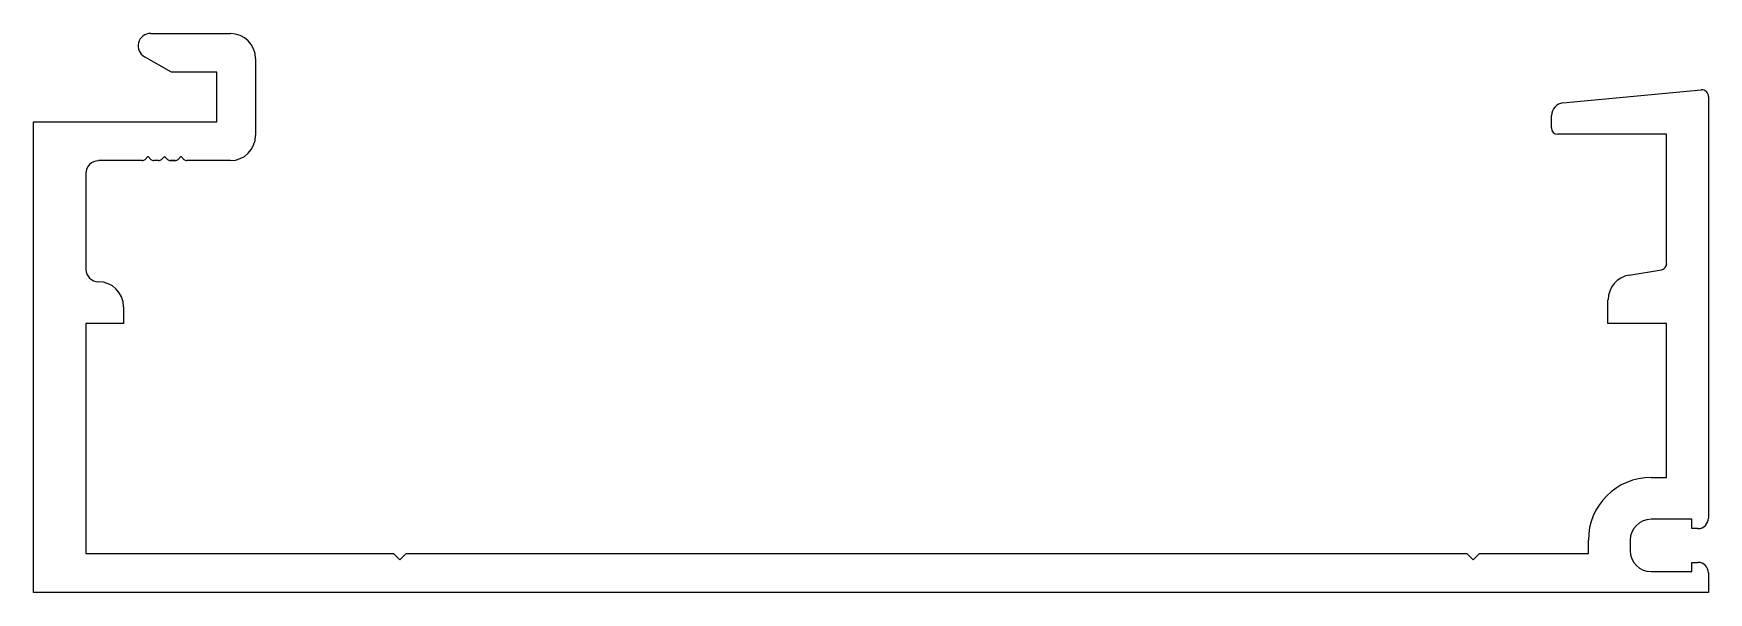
# Model space of a CAD drawing. Extents: x -51 to 51, y 12 to 46.
import ezdxf

# ---------------------------------------------------------------- set-up
doc = ezdxf.new("R2010")
doc.units = 0
doc.layers.add('1', color=7, linetype='CONTINUOUS')

msp = doc.modelspace()

# ---------------------------------------------------------------- linework, layer by layer
at = {"layer": '1', "linetype": 'CONTINUOUS'}
for p, q in [((-43.73, 45.68), (-38.89, 45.68)), ((-42.48, 43.32), (-44.11, 44.26)), ((-37.37, 44.15), (-37.37, 39.48)), ((-39.73, 43.32), (-42.48, 43.32)), ((-39.73, 40.32), (-39.73, 43.32)), ((41.92, 41.46), (50.32, 42.25)), ((50.76, 41.86), (50.76, 16.26)), ((41.23, 39.94), (41.23, 40.7)), ((-50.84, 11.74), (-50.84, 40.32)), ((-50.84, 40.32), (-39.73, 40.32)), ((48.22, 39.56), (41.61, 39.56)), ((48.22, 31.71), (48.22, 39.56)), ((-44.25, 37.96), (-46.9, 37.96)), ((-43.9, 38.2), (-44.07, 38.03)), ((-43.72, 38.03), (-43.89, 38.2)), ((-43.25, 37.96), (-43.54, 37.96)), ((-42.9, 38.2), (-43.07, 38.03)), ((-42.72, 38.03), (-42.89, 38.2)), ((-42.25, 37.96), (-42.54, 37.96)), ((-42.54, 37.96), (-42.25, 37.96)), ((-42.25, 37.96), (-42.54, 37.96)), ((-42.54, 37.96), (-42.25, 37.96)), ((-42.25, 37.96), (-42.54, 37.96)), ((-41.9, 38.2), (-42.07, 38.03)), ((-41.72, 38.03), (-41.89, 38.2)), ((-41.54, 37.96), (-41.54, 37.96)), ((-41.54, 37.96), (-41.54, 37.96)), ((-38.89, 37.96), (-41.54, 37.96)), ((-47.67, 37.19), (-47.67, 31.37)), ((45.94, 31.01), (47.9, 31.34)), ((44.66, 28.07), (44.66, 29.51)), ((-45.38, 29.09), (-45.38, 28.07)), ((-45.38, 28.07), (-47.67, 28.07)), ((-47.67, 28.07), (-47.67, 14.11)), ((48.22, 28.07), (44.66, 28.07)), ((48.22, 18.73), (48.22, 28.07)), ((47.28, 18.73), (48.22, 18.73)), ((49.74, 16.19), (47.28, 16.19)), ((49.74, 15.63), (49.74, 16.19)), ((50.12, 15.63), (49.74, 15.63)), ((43.47, 14.11), (43.47, 14.92)), ((46.01, 14.92), (46.01, 14.28)), ((-47.67, 14.11), (-29, 14.11)), ((-29, 14.11), (-28.62, 13.72)), ((-28.62, 13.72), (-28.24, 14.11)), ((-28.24, 14.11), (36.1, 14.11)), ((36.1, 14.11), (36.48, 13.72)), ((36.48, 13.72), (36.87, 14.11)), ((36.87, 14.11), (43.47, 14.11)), ((49.74, 13.01), (49.74, 13.57)), ((49.74, 13.57), (50.12, 13.57)), ((47.28, 13.01), (49.74, 13.01)), ((50.76, 12.94), (50.76, 11.74)), ((50.76, 11.74), (-50.84, 11.74))]:
    msp.add_line(p, q, dxfattribs=at)
for centre, radius, start, end in [((-43.73, 44.92), 0.762, 90, 240), ((-38.89, 44.15), 1.52, 360, 90), ((50.36, 41.86), 0.397, 360, 95.4073), ((42, 40.7), 0.762, 95.9595, 180), ((41.61, 39.94), 0.381, 180, 270), ((-38.89, 39.48), 1.52, 270, 360), ((-46.9, 37.19), 0.762, 90, 180), ((-44.25, 38.21), 0.25, 270, 315), ((-43.9, 38.19), 0.008, 45, 135), ((-43.54, 38.21), 0.25, 225, 270), ((-43.25, 38.21), 0.25, 270, 315), ((-42.9, 38.19), 0.008, 45, 135), ((-42.54, 38.21), 0.25, 225, 270), ((-42.25, 38.21), 0.25, 270, 315), ((-41.9, 38.19), 0.008, 45, 135), ((-41.54, 38.21), 0.25, 225, 270), ((47.84, 31.71), 0.381, 279.4623, 360), ((-46.9, 31.37), 0.762, 180, 270), ((-46.9, 29.09), 1.52, 0, 90), ((46.19, 29.51), 1.52, 99.4623, 180), ((47.28, 14.92), 3.81, 90, 180), ((50.12, 16.26), 0.635, 270, 0), ((47.28, 14.92), 1.27, 90, 180), ((47.28, 14.28), 1.27, 180, 270), ((50.12, 12.94), 0.635, 360, 90)]:
    msp.add_arc(centre, radius, start, end, dxfattribs=at)

doc.saveas('drawing.dxf')
